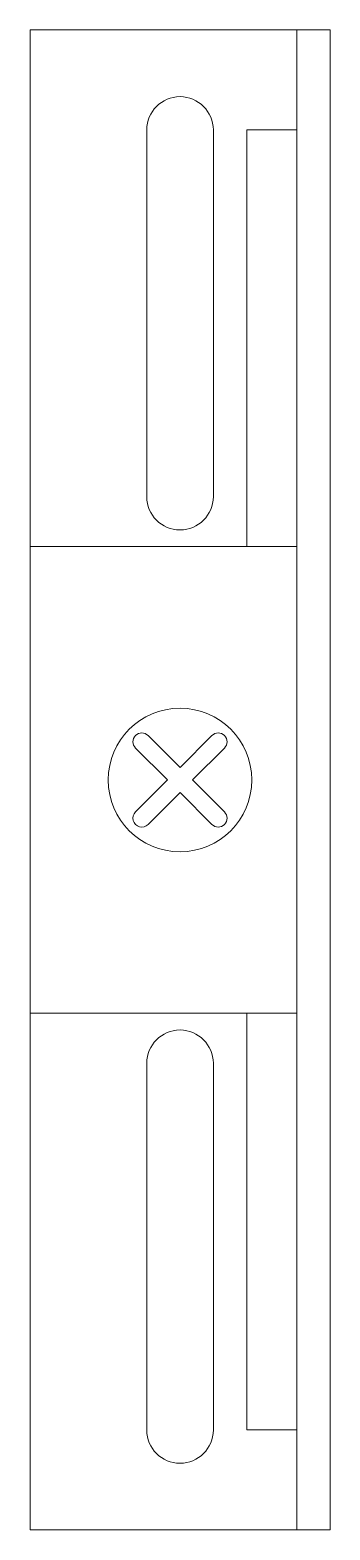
# Model space of a CAD drawing. Header units: inches. Extents: x 57 to 2760, y -193 to 2149.
# Drawn here: x 425.5 to 435.5, y 727 to 777 of the extents above; entities that cross this region are included whole.
import ezdxf

# ---------------------------------------------------------------- set-up
doc = ezdxf.new("R2010")
doc.units = ezdxf.units.IN
doc.header["$MEASUREMENT"] = 0
doc.set_wipeout_variables(frame=1)

# ---------------------------------------------------------------- blocks, each defined once
blk = doc.blocks.new('A$C108C613B')
blk.add_wipeout([(0, 45), (9, 45), (9, 0), (0, 0)])
at = {"color": 7, "lineweight": 0}
for p, q in [((0, 0), (0, 45)), ((0, 45), (0, 45)), ((9, 45), (0, 45)), ((1, 0), (1, 45)), ((9, 45), (9, 45)), ((9, 0), (9, 45)), ((2.5, 42), (1, 42)), ((2.5, 29.5), (2.5, 42)), ((3.5, 31), (3.5, 42)), ((5.5, 31), (5.5, 42)), ((9, 29.5), (1, 29.5)), ((3.167, 23.459), (4.126, 22.5)), ((3.541, 23.833), (4.5, 22.874)), ((5.459, 23.833), (4.5, 22.874)), ((5.833, 23.459), (4.874, 22.5)), ((4.126, 22.5), (3.167, 21.541)), ((4.874, 22.5), (5.833, 21.541)), ((4.5, 22.126), (3.541, 21.167)), ((4.5, 22.126), (5.459, 21.167)), ((9, 15.5), (1, 15.5)), ((2.5, 3), (2.5, 15.5)), ((3.5, 3), (3.5, 14)), ((5.5, 3), (5.5, 14)), ((2.5, 3), (1, 3)), ((9, 0), (0, 0)), ((9, 0), (9, 0))]:
    blk.add_line(p, q, dxfattribs=at)
blk.add_circle((4.5, 22.5), 2.153, dxfattribs=at)
for centre, radius, start, end in [((4.5, 42), 1, 0, 180), ((4.5, 31), 1, 180, 0), ((3.354, 23.646), 0.265, 45, 225), ((5.646, 23.646), 0.265, 315, 135), ((3.354, 21.354), 0.265, 135, 315), ((5.646, 21.354), 0.265, 225, 45), ((4.5, 14), 1, 0, 180), ((4.5, 3), 1, 180, 0)]:
    blk.add_arc(centre, radius, start, end, dxfattribs=at)

msp = doc.modelspace()

# ---------------------------------------------------------------- block references
at = {"xscale": -1.111111111111111, "yscale": 1.111111111111111, "zscale": 1.111111111111111}
msp.add_blockref('A$C108C613B', (435.50693, 727.04944), dxfattribs=at)

doc.saveas('drawing.dxf')
